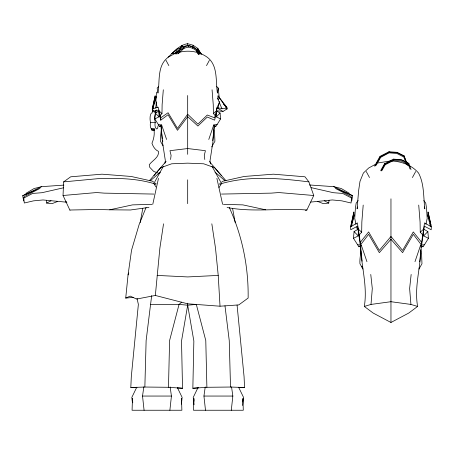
<?xml version="1.0" encoding="UTF-8"?>
<svg xmlns="http://www.w3.org/2000/svg" width="454" height="454" viewBox="0 0 454 454"><rect width="100%" height="100%" fill="white"/><g stroke="black" fill="none" stroke-linecap="round" stroke-linejoin="round"><path stroke-width="0.68" d="M154.78 118.948L155.291 113.052L158.991 110.861L158.991 116.831L154.78 118.948L159.547 126.405L161.692 125.514L161.635 124.958L158.259 124.566M353.479 238.31L354.063 231.591L358.28 229.094L358.274 235.893L353.479 238.31L358.91 246.8L361.356 245.784L361.288 245.154L357.446 244.706M187.684 303.21L187.684 305.213L181.521 341.028L182.525 388.272L168.485 387.29L169.592 340.54L179.058 304.39L181.753 302.137M421.624 245.222L421.635 242.345L424.541 222.914L431.3 226.818L431.186 229.758L424.297 226.16L421.624 245.222L413.316 234.321L402.596 252.651L390.962 239.275L379.328 252.651L368.608 234.343L360.3 245.222L357.621 226.16L350.738 229.758L350.624 226.818L353.87 212.063L354.154 215.196L351.515 226.45M237.067 305.088L244.065 376.633L244.564 387.517L230.518 387.035L206.888 387.29L192.848 388.272L193.852 341.028L187.684 305.213L179.058 304.39L150.569 304.39L146.126 340.591L144.854 387.035L130.809 387.517L131.308 376.633L138.368 304.39L136.989 298.272M153.015 108.716L155.37 98.66L155.126 95.907L152.272 108.864L155.291 113.052L158.991 116.831L161.97 113.591L162.123 104.647L163.309 89.778M354.063 231.591L358.274 235.893L361.673 232.204L361.844 222.017L363.2 205.077M69.99 210.344L63.038 195.498L63.622 181.884L70.71 176.793L101.997 174.183L131.161 176.464L152.436 181.214L156.216 183.87M210.491 163.945L210.043 160.546L212.886 142.221L214.237 125.213M360.51 245.972C361.242 266.214 367.706 286.133 364.312 306.444L373.216 313.084L390.962 322.476L408.708 313.084L417.612 306.444C414.213 287.314 420.319 268.581 420.966 249.513M421.085 247.447L421.164 246.068M156.505 92.168L155.87 101.469L157.22 107.643M181.396 399.889L181.487 398.516L181.884 410.246L132.074 410.246L132.472 398.516L132.755 402.63M242.663 401.943L242.901 398.516L243.293 410.246L193.489 410.246L193.886 398.516L194.074 401.257M364.312 306.444L371.003 304.43L372.297 288.54L370.765 274.449M146.063 207.512L139.111 224.577L131.541 250.211L128.056 274.908L125.718 298.074L130.247 296.104L136.569 299.061L155.342 295.458L159.87 248.134L163.542 223.816M214.441 125.469L212.699 140.649M225.468 106.849L226.909 108.381L226.909 107.331L218.034 95.907L217.784 98.66L221.955 108.886M421.414 245.972L419.678 261.879M430.409 226.45L427.764 215.196L428.048 212.063L430.999 225.076M155.563 110.226L155.291 113.052L156.602 109.896M155.767 108.109L156.38 101.753M317.755 201.445L323.322 203.67L328.747 203.074L329.042 200.31M169.875 410.303L171.43 396.053L170.137 386.933M231.29 410.303L232.84 396.053L231.551 386.933M411.154 274.449L409.627 288.54L410.921 304.43L417.612 306.444M351.708 200.969L352.673 195.714L335.353 188.393L351.243 196.633L351.606 198.075L351.05 203.006L341.839 200.85L332.345 199.953L310.684 202.087M181.379 404.128L182.145 397.415L177.281 387.415M242.635 405.473L243.56 397.415L238.691 387.415M170.579 159.513L171.096 155.421L169.955 150.683L187.684 148.549L205.418 150.683L204.277 155.421L204.794 159.513M150.569 304.39L151.698 295.56M164.967 163.264L165.33 160.546L162.487 142.221L160.932 125.469M144.083 410.303L142.528 396.053L143.822 386.933M205.497 410.303L203.942 396.053L205.236 386.933M216.711 86.606L218.226 88.07L217.415 93.098C215.508 81.175 218.238 65.421 207.228 57.215C199.102 51.387 188.541 49.855 178.95 52.363M161.136 125.213C161.913 130.61 160.046 135.871 160.461 141.296L163.054 145.808M360.839 247.447C361.293 252.901 359.466 258.258 359.954 263.763L363.001 269.063M140.167 222.625L142.794 208.403M410.007 168.956L408.339 164.439L408.577 163.253L401.518 159.729L393.47 159.138L384.527 163.746L380.747 170.488M218.016 108.273L219.503 101.469M425.897 224.344L427.197 218.391L426.482 207.801L425.744 203.137L423.781 200.532M152.771 204.3L158.48 178.377M155.126 95.907L152.533 108.381L153.293 105.788M353.87 212.063L350.925 226.274M218.034 95.907L227.17 108.864L222.999 111.44L216.955 110.776L214.606 120.168L207.313 117.03L197.899 126.008L187.684 116.684L177.474 130.304L168.059 114.743L160.767 120.168L158.418 110.067L152.374 111.44L152.692 110.078M357.593 206.911L357.105 208.863L358.62 190.652L359.994 181.362L363.37 173.053L368.705 167.991L375.486 164.297M66.812 202.212L43.028 199.953L33.534 200.85L24.323 203.006L23.767 198.075L24.13 196.633L40.02 188.393L22.7 195.714L23.665 200.969M227.17 108.864L217.165 107.933L214.617 117.79L207.291 115.021L197.904 124.101L187.684 114.255L177.469 128.397L168.082 112.734L160.756 117.79L160.767 120.168M153.668 104.494L155.37 98.66M352.066 222.364L354.154 215.196M199.124 53.901C198.534 50.564 193.058 46.013 188.489 45.718L184.063 46.938L180.539 49.39L175.794 53.89L178.286 53.685L184.063 48.249L188.489 47.023L192.768 48.249L196.434 50.695L197.779 52.301M199.851 52.579L201.184 54.168L197.621 48.289L193.041 45.23L187.684 43.697C178.904 44.974 173.388 52.602 167.134 58.129C157.112 66.528 159.939 81.584 157.958 93.098L157.146 88.07L158.662 86.606M152.374 111.44L152.272 108.864L156.409 96.628M208.772 139.474L213.738 124.958L217.114 124.566L220.593 118.948L220.082 113.052L216.376 110.861L216.632 108.217L219.1 103.291M414.979 261.686L420.631 245.154L424.479 244.706L428.44 238.31L427.861 231.591L423.644 229.094L420.251 232.204L423.65 235.893L428.44 238.31M128.056 274.908L128.771 272.968M152.896 112.83A6.787 2.599 86.4 0 0 150.28 121.4L150.558 122.671A3.882 1.487 86.4 0 0 150.859 128.147L151.971 129.282M158.486 125.616L157.964 126.11A3.882 1.487 86.4 0 1 156.687 128.981L155.574 127.846A3.882 1.487 86.4 0 1 155.274 122.37L154.996 121.099A6.787 2.599 86.4 0 1 155.228 114.499M305.383 210.344L306.887 210.015L313.759 195.498L308.902 181.884L304.974 176.793L273.376 174.183L244.212 176.464L222.937 181.214L219.696 183.49M136.682 387.415L131.813 397.415L132.432 402.789M198.092 387.415L193.228 397.415L194.074 404.798M175.25 53.067L177.752 48.289L180.204 48.289L182.156 46.864L187.684 45.338L193.041 46.864L197.621 49.929L198.512 50.99M178.286 53.685L180.539 49.39L182.502 49.39L184.063 46.938L184.063 48.249M206.525 65.609L209.362 60.348M412.419 177.548L415.654 171.561M154.82 181.748L163.355 166.334M374.516 166.164L380.015 156.358L388.959 151.755L397 152.34L404.06 155.864L407.658 165.494M375.191 165.96L380.316 156.817L389.464 152.209L397.437 152.794L404.435 156.324M381.071 170.908L384.827 164.206L393.976 159.592L401.955 160.183L408.946 163.707L411.023 169.603M376.201 165.239L380.719 157.334L388.987 152.845L396.898 153.48L403.827 157.05L405.496 161.567M381.757 170.8L385.23 164.723L393.499 160.5L401.41 161.136L408.339 164.439M211.666 146.937L214.912 141.296L214.606 133.578L213.965 129.997M418.923 269.063L421.97 263.763L421.624 254.972L420.892 250.892M218.993 187.564L221.535 183.581C249.972 175.477 279.993 178.291 308.902 181.884M215.826 126.405L213.738 124.958L213.681 125.514L215.826 126.405L217.114 124.566M423.009 246.8L420.631 245.154L420.569 245.784L423.009 246.8L424.479 244.706M358.144 200.532L356.18 203.137L355.442 207.801L354.722 218.391L356.027 224.344M360.3 245.222L360.289 242.345L368.631 231.926L379.323 250.409L390.962 236.489L402.602 250.409L413.293 231.926L421.635 242.345M149.304 180.806L166.085 161.403M153.974 175.562L160.79 167.691L171.68 163.792L187.684 163.156L203.693 163.792L214.577 167.691L226.069 180.806M220.082 113.052L216.382 116.831L213.403 113.591L213.249 104.647L212.063 89.778M427.861 231.591L423.65 235.893L423.644 229.094M175.414 53.175L180.204 48.289L182.156 45.23L182.156 46.864M177.752 48.289L171.743 53.663L177.61 52.579M175.794 53.89L180.539 49.39M213.403 113.591L216.376 110.861L216.382 116.831L220.593 118.948M150.268 180.823L160.324 172.134M159.547 126.405L161.635 124.958L166.601 139.474M358.91 246.8L361.288 245.154L366.946 261.686M126.87 297.302L125.718 298.074L133.459 297.398M350.624 226.818L357.383 222.914L360.289 242.345M22.7 195.714L41.626 186.656L63.889 185.107M168.145 57.215L176.266 52.795M23.767 198.075L32.631 193.438L42.023 192.7L63.583 187.786M46.331 200.31L46.626 203.074L50.996 200.816M219.691 184.46L221.535 183.581M57.618 201.445L52.051 203.67L46.626 203.074M199.289 54.088L196.434 49.39L196.434 50.695L198.353 54.287L199.351 53.89M152.272 108.864L158.208 107.212L160.756 117.79M41.626 186.656L34.05 188.546L25.952 193.359L26.139 194.755M69.984 210.015L98.087 209.487L109.698 209.805L132.517 204.879L151.937 204.357M377.949 162.952L390.962 160.881M148.963 207.393L130.434 209.992L109.698 209.805M371.003 304.43L390.962 301.706L410.921 304.43M187.684 305.213L196.315 304.39L205.781 340.54L206.888 387.29M63.622 181.884L97.531 178.706C116.417 178.019 135.564 178.161 153.838 183.581L155.682 184.46M63.038 195.498L96.56 192.553L104.233 193.132L153.889 194.074M192.848 388.272L198.466 387.835M155.342 295.458L187.684 303.805L220.025 306.212L238.804 304.895L248.134 298.057C248.582 266.901 242.283 235.864 229.31 207.512M150.563 122.654L155.279 122.353M220.025 306.212L218.226 275.413L187.684 276.929L157.146 275.413M130.809 387.517L137 387.296M221.484 194.074L271.134 193.132L278.813 192.553L313.759 195.498M227.096 207.489C253.423 212.614 280.317 207.83 306.887 210.015M171.743 53.663L173.661 53.663M142.528 396.053L171.43 396.053M203.942 396.053L232.84 396.053M144.854 387.035L168.485 387.29M223.436 204.357L242.85 204.879L265.675 209.805M238.373 387.296L244.564 387.517M309.395 184.965L333.747 186.656L341.323 188.546L349.415 193.359M177.61 387.886L182.525 388.272M391.649 160.994C401.773 161.471 411.874 165.199 418.554 173.053C424.359 184.063 423.366 196.86 424.819 208.863L424.331 206.911M311.115 187.633L333.349 192.7L342.742 193.438L351.606 198.075M65.49 201.786L66.84 202.121M333.747 186.656L352.673 195.714M324.377 200.816L328.747 203.074M217.165 107.933L222.999 111.44M159.944 172.997L159.609 172.758L159.314 173.542L153.662 171.402L149.684 167.225L149.252 164.751C152.221 160.517 159.377 157.43 158.457 151.369C155.177 149.996 153.026 146.466 151.954 143.26C153.798 138.992 154.803 134.146 153.934 129.515M215.043 172.134L225.099 180.823M388.959 151.755L389.464 152.209M393.47 159.138L393.976 159.592M358.28 229.094L361.673 232.204M158.991 110.861L161.97 113.591M218.8 99.625L217.784 98.66L218.743 99.681M223.357 103.96L226.909 107.331M209.288 161.403L221.399 175.562M408.577 163.253L408.946 163.707M384.527 163.746L384.827 164.206M380.015 156.358L380.316 156.817M153.838 183.581L156.017 186.991M199.414 53.294L197.621 49.929L197.621 48.289L201.184 54.168M212.018 166.334L220.553 181.748M366.27 171.561L369.499 177.548M166.011 60.348L168.843 65.609M197.621 48.289L199.533 53.192M196.434 49.39L198.353 54.287M405.972 162.861L406.688 164.796M404.06 155.864L406.381 162.464M356.6 226.994L357.468 229.645M361.855 266.226L362.275 267.542M427.764 215.196L428.718 218.453M429.098 219.759L429.666 221.711M430.046 223.016L430.812 225.621M428.048 212.063L431.3 226.818M216.893 178.377L222.602 204.3M362.11 261.186L361.032 250.892M162.271 138.595L161.408 129.997M162.538 139.968L162.81 141.336M232.579 208.403L235.206 222.625M218.226 88.07L219.276 98.143M211.831 223.816L215.502 248.134L218.226 275.413M224.974 305.78L229.247 340.591L230.518 387.035M418.724 205.077L420.075 222.017L420.251 232.204M390.962 198.818L390.962 322.476M193.041 45.23L193.041 46.864M192.768 46.938L192.768 48.249M188.489 45.718L188.489 47.023M187.684 43.697L187.684 45.338M187.684 95.516L187.684 154.326M187.684 179.829L187.684 203.664M156.272 112.643A6.787 2.599 86.4 0 1 156.925 112.359M151.891 129.129A1.515 0.568 6 0 1 153.287 128.414A1.515 0.568 6 0 1 154.508 129.401M152.022 130.213A1.515 0.568 6 0 0 154.57 130.224A1.515 0.568 6 0 0 152.794 129.339A1.515 0.568 6 0 0 152.022 130.213"/></g></svg>
